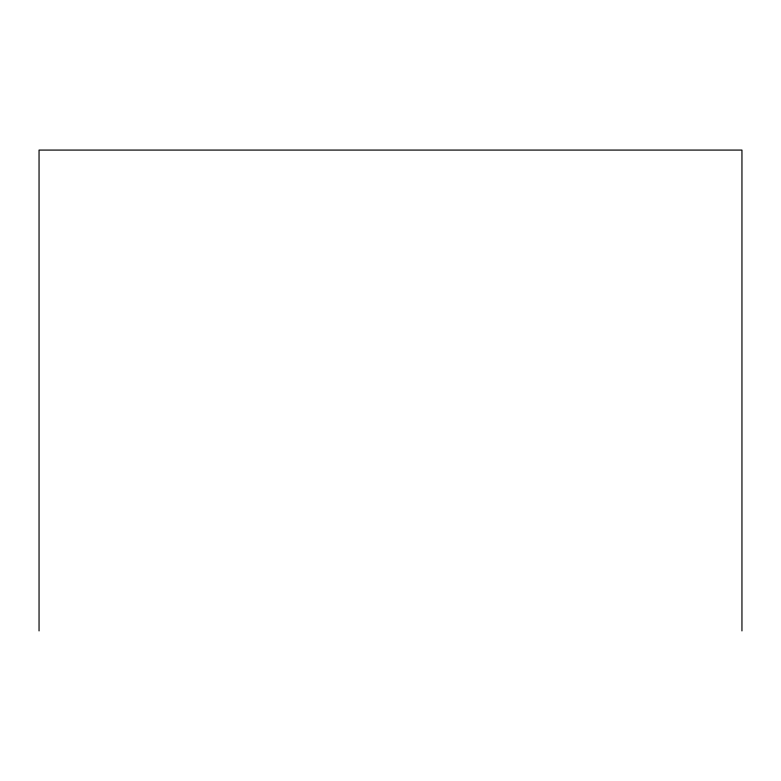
<?xml version="1.0" encoding="UTF-8"?>
<svg xmlns="http://www.w3.org/2000/svg" width="781" height="781" viewBox="0 0 781 781"><rect width="100%" height="100%" fill="white"/><g stroke="black" fill="none" stroke-linecap="round" stroke-linejoin="round"><path stroke-width="1.17" d="M741.95 630.921L741.95 150.079L39.05 150.079L39.05 630.921"/></g></svg>
